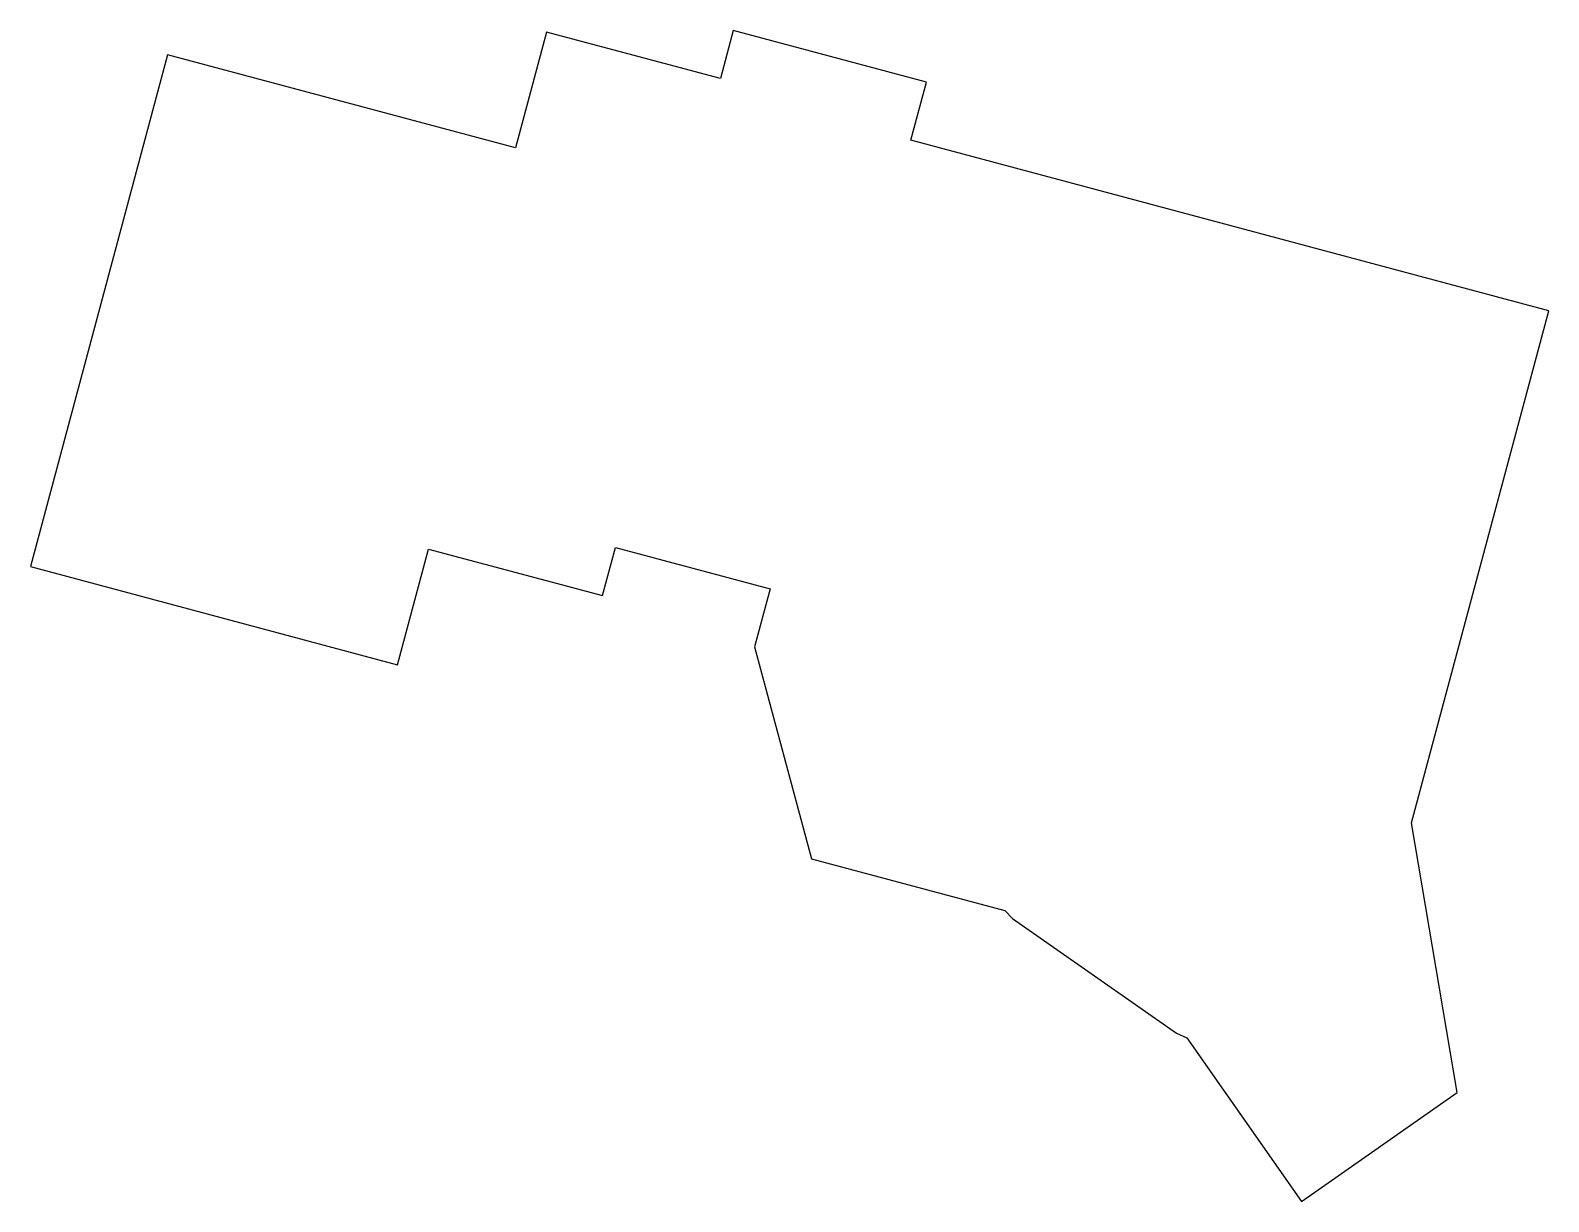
# Model space of a CAD drawing. Header units: millimetres. Extents: x -12 to 140, y -70 to 47.
import ezdxf

# ---------------------------------------------------------------- set-up
doc = ezdxf.new("R2010")
doc.units = ezdxf.units.MM

msp = doc.modelspace()

# ---------------------------------------------------------------- linework, layer by layer
for p, q in [((39.48, 46.88), (36.37, 35.29)), ((56.87, 42.22), (39.48, 46.88)), ((58.16, 47.05), (56.87, 42.22)), ((77.48, 41.87), (58.16, 47.05)), ((1.6, 44.61), (-12.12, -6.59)), ((36.37, 35.29), (1.6, 44.61)), ((75.92, 36.08), (77.48, 41.87)), ((139.68, 19), (75.92, 36.08)), ((125.96, -32.2), (139.68, 19)), ((24.59, -16.42), (27.69, -4.83)), ((27.69, -4.83), (45.08, -9.49)), ((45.08, -9.49), (46.37, -4.66)), ((46.37, -4.66), (61.83, -8.8)), ((-12.12, -6.59), (24.59, -16.42)), ((61.83, -8.8), (60.28, -14.6)), ((60.28, -14.6), (65.98, -35.8)), ((130.54, -59.2), (125.96, -32.2)), ((65.98, -35.8), (85.3, -40.97)), ((85.3, -40.97), (86.09, -41.77)), ((86.09, -41.77), (102.48, -53.25)), ((102.48, -53.25), (103.5, -53.72)), ((103.5, -53.72), (114.97, -70.1)), ((114.97, -70.1), (130.54, -59.2))]:
    msp.add_line(p, q)

doc.saveas('drawing.dxf')
